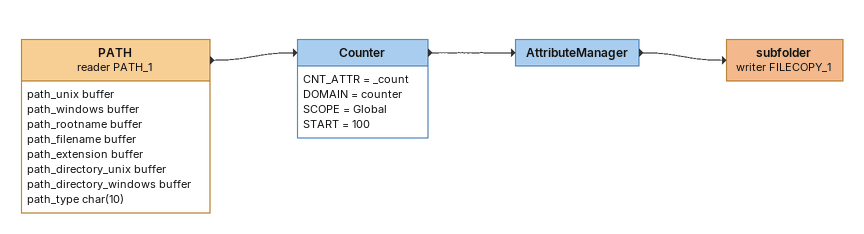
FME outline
PATH (reader PATH_1)
    attributes: path_unix buffer, path_windows buffer, path_rootname buffer, path_filename buffer, path_extension buffer, path_directory_unix buffer, path_directory_windows buffer, path_type char(10)
    -> Counter
Counter
    CNT_ATTR = _count
    DOMAIN = counter
    SCOPE = Global
    START = 100
    -> AttributeManager
AttributeManager
    -> subfolder (writer FILECOPY_1)
subfolder (writer FILECOPY_1)
